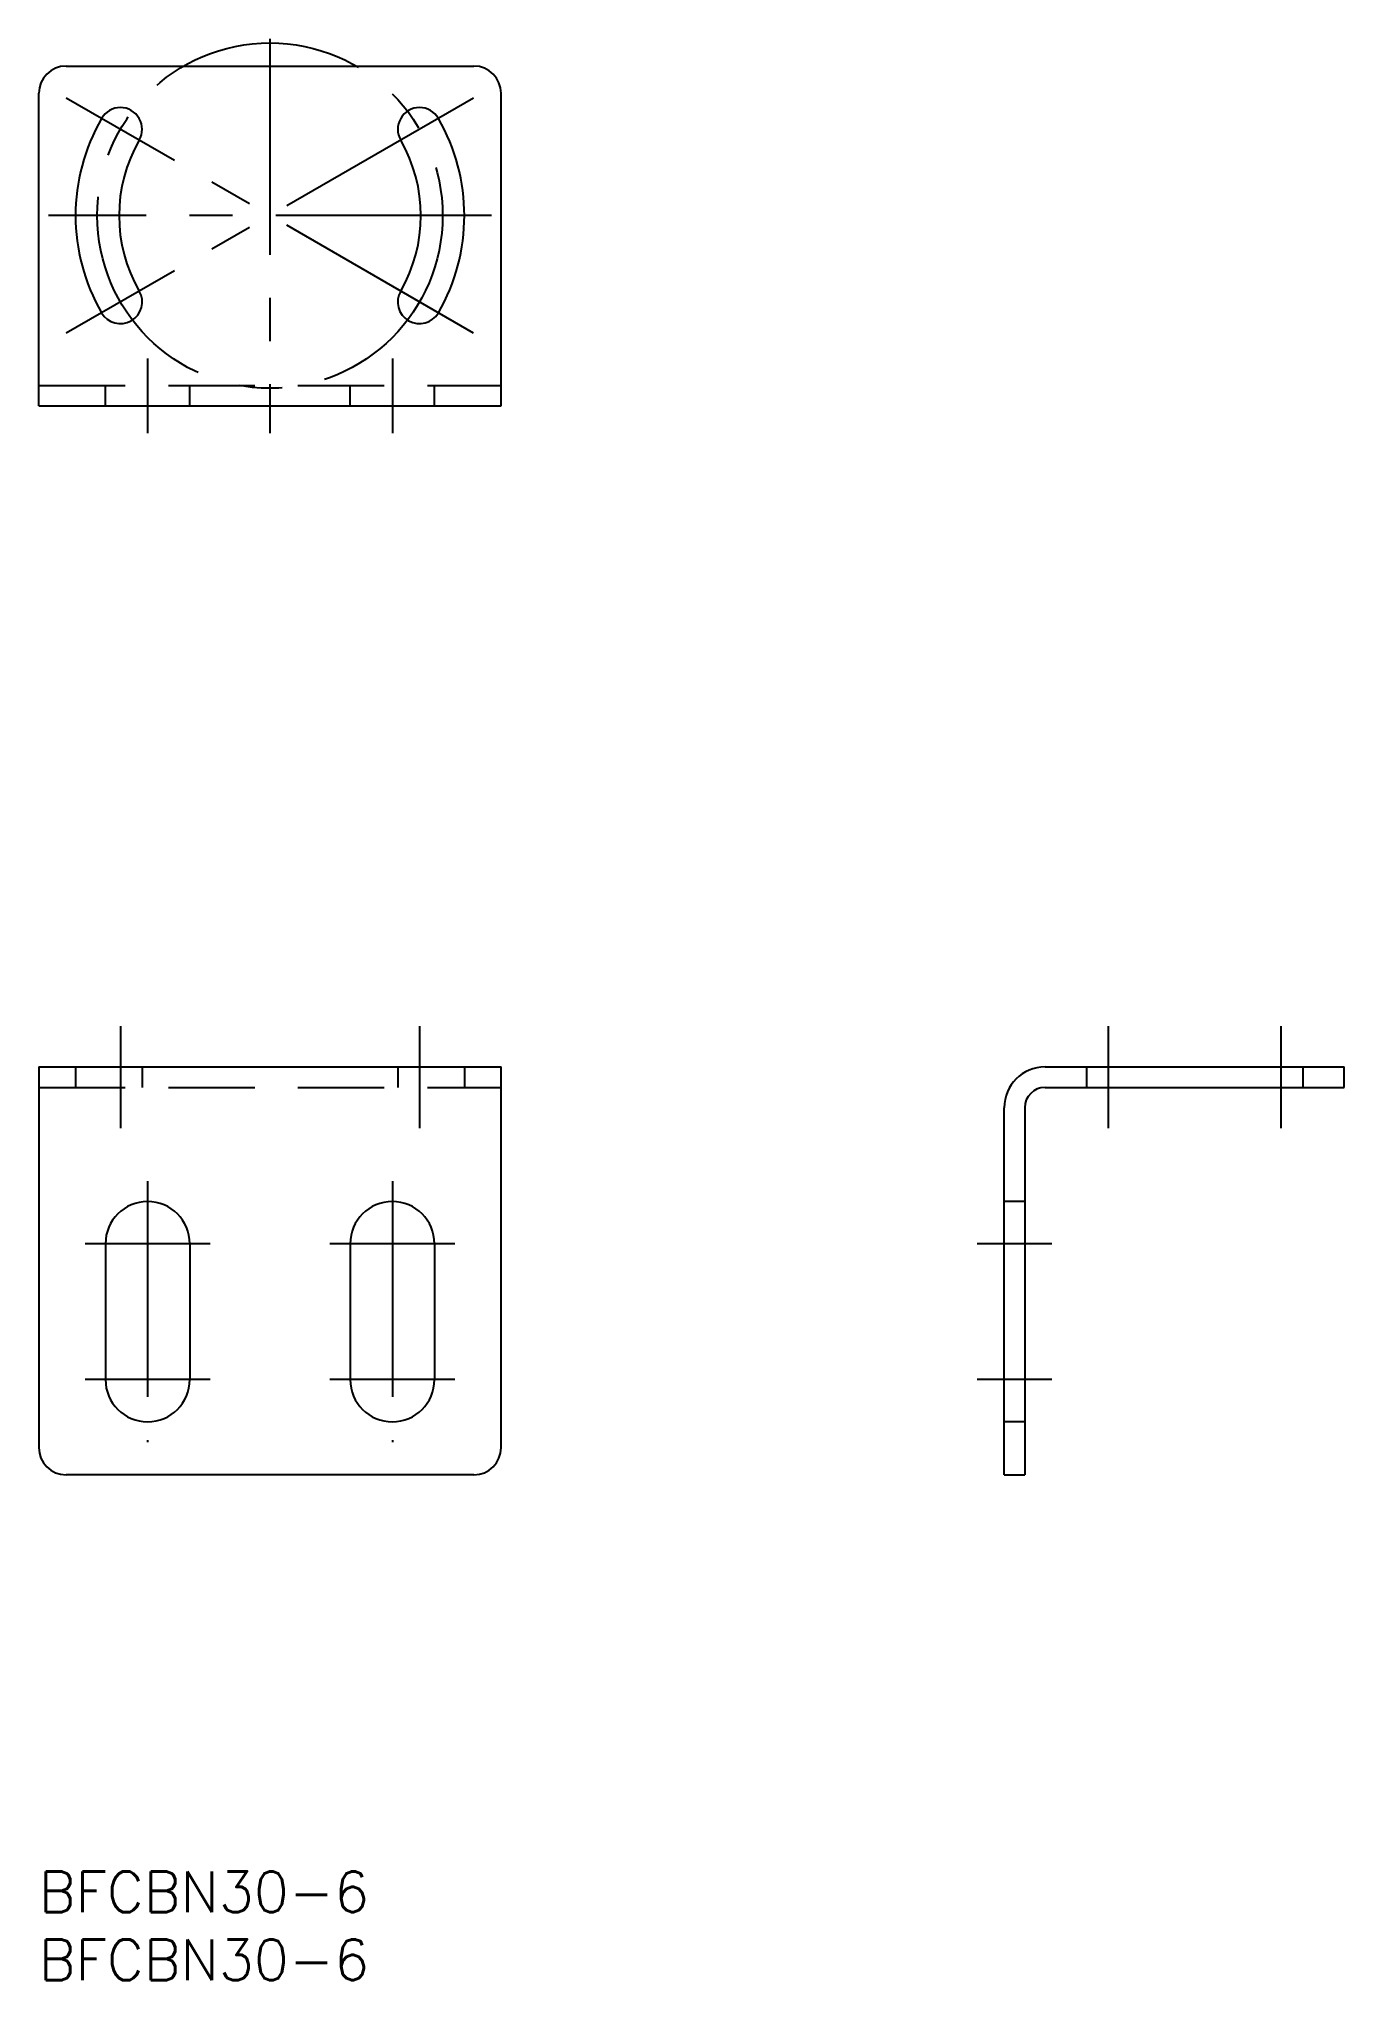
# Model space of a CAD drawing. Extents: x 0 to 96, y -8 to 135.
import ezdxf

# ---------------------------------------------------------------- set-up
doc = ezdxf.new("R2010")
doc.units = 0
doc.header["$LTSCALE"] = 0.5
doc.linetypes.add('CENTER', pattern=[50.8, 31.75, -6.35, 6.35, -6.35])
doc.linetypes.add('DASHED', pattern=[19.05, 12.7, -6.35])
doc.layers.get('0').update_dxf_attribs({"linetype": 'CONTINUOUS'})
doc.layers.add('CENTER', color=1, linetype='CENTER')
doc.styles.get("Standard").update_dxf_attribs({"font": 'txt.shx', "height": 3, "bigfont": 'bigfont.shx'})

# ---------------------------------------------------------------- blocks, each defined once
blk = doc.blocks.new('*U36')
at = {"color": 7, "linetype": 'CONTINUOUS'}
blk.add_text('BFCBN30-6', height=3, dxfattribs=at).set_placement((0, -3))
blk = doc.blocks.new('*U37')
at = {"color": 7, "linetype": 'CONTINUOUS'}
blk.add_text('BFCBN30-6', height=3, dxfattribs=at).set_placement((0, -8))

msp = doc.modelspace()

# ---------------------------------------------------------------- linework, layer by layer
at = {"color": 7, "linetype": 'CONTINUOUS'}
for p, q in [((2, 132.79), (32, 132.79)), ((0, 107.79), (0, 130.79)), ((34, 107.79), (34, 130.79)), ((0, 107.79), (34, 107.79)), ((0, 59.17), (0, 31.17)), ((0, 59.17), (34, 59.17)), ((34, 31.17), (34, 59.17)), ((74.01, 59.17), (96.01, 59.17)), ((96.01, 57.67), (96.01, 59.17)), ((74.01, 57.67), (96.01, 57.67)), ((71.01, 29.17), (71.01, 56.17)), ((72.51, 56.17), (72.51, 29.17)), ((4.9, 46.17), (4.9, 36.17)), ((11.1, 46.17), (11.1, 36.17)), ((22.9, 46.17), (22.9, 36.17)), ((29.1, 46.17), (29.1, 36.17)), ((32, 29.17), (2, 29.17)), ((71.01, 29.17), (72.51, 29.17))]:
    msp.add_line(p, q, dxfattribs=at)
at = {"color": 3, "linetype": 'DASHED'}
for p, q in [((0, 109.29), (34, 109.29)), ((4.9, 107.79), (4.9, 109.29)), ((11.1, 107.79), (11.1, 109.29)), ((22.9, 107.79), (22.9, 109.29)), ((29.1, 107.79), (29.1, 109.29)), ((2.7, 59.17), (2.7, 57.67)), ((7.6, 59.17), (7.6, 57.67)), ((26.4, 59.17), (26.4, 57.67)), ((31.3, 59.17), (31.3, 57.67)), ((77.06, 59.17), (77.06, 57.67)), ((92.96, 59.17), (92.96, 57.67)), ((0, 57.67), (34, 57.67)), ((72.51, 49.27), (71.01, 49.27)), ((72.51, 33.07), (71.01, 33.07))]:
    msp.add_line(p, q, dxfattribs=at)
at = {"color": 7, "linetype": 'CONTINUOUS'}
for centre, radius, start, end in [((2, 130.79), 2, 90, 180), ((32, 130.79), 2, 0, 90), ((17, 121.79), 14.3, 150, 210), ((6, 128.14), 1.6, 330, 150), ((28, 128.14), 1.6, 30, 210), ((17, 121.79), 14.3, 330, 30), ((17, 121.79), 11.1, 150, 210), ((17, 121.79), 11.1, 330, 30), ((6, 115.44), 1.6, 210, 30), ((28, 115.44), 1.6, 150, 330), ((74.01, 56.17), 3, 90, 180), ((74.01, 56.17), 1.5, 90, 180), ((8, 46.17), 3.1, 0, 180), ((26, 46.17), 3.1, 0, 180), ((8, 36.17), 3.1, 180, 0), ((26, 36.17), 3.1, 180, 0), ((2, 31.17), 2, 180, 270), ((32, 31.17), 2, 270, 0)]:
    msp.add_arc(centre, radius, start, end, dxfattribs=at)
at = {"layer": 'CENTER', "color": 1, "linetype": 'CENTER'}
for p, q in [((17, 134.79), (17, 105.79)), ((31.98, 130.44), (2.02, 113.14)), ((31.98, 113.14), (2.02, 130.44)), ((33.3, 121.79), (0.7, 121.79)), ((8, 111.29), (8, 105.79)), ((26, 111.29), (26, 105.79)), ((6, 62.17), (6, 54.67)), ((28, 62.17), (28, 54.67)), ((78.66, 62.17), (78.66, 54.67)), ((91.36, 62.17), (91.36, 54.67)), ((8, 50.77), (8, 31.57)), ((26, 50.77), (26, 31.57)), ((12.6, 46.17), (3.4, 46.17)), ((30.6, 46.17), (21.4, 46.17)), ((74.51, 46.17), (69.01, 46.17)), ((12.6, 36.17), (3.4, 36.17)), ((30.6, 36.17), (21.4, 36.17)), ((74.51, 36.17), (69.01, 36.17))]:
    msp.add_line(p, q, dxfattribs=at)
msp.add_circle((17, 121.79), 12.7, dxfattribs=at)

# ---------------------------------------------------------------- block references
at = {"color": 7, "linetype": 'CONTINUOUS'}
for name in ['*U36', '*U37']:
    msp.add_blockref(name, (0, 0), dxfattribs=at)

doc.saveas('drawing.dxf')
